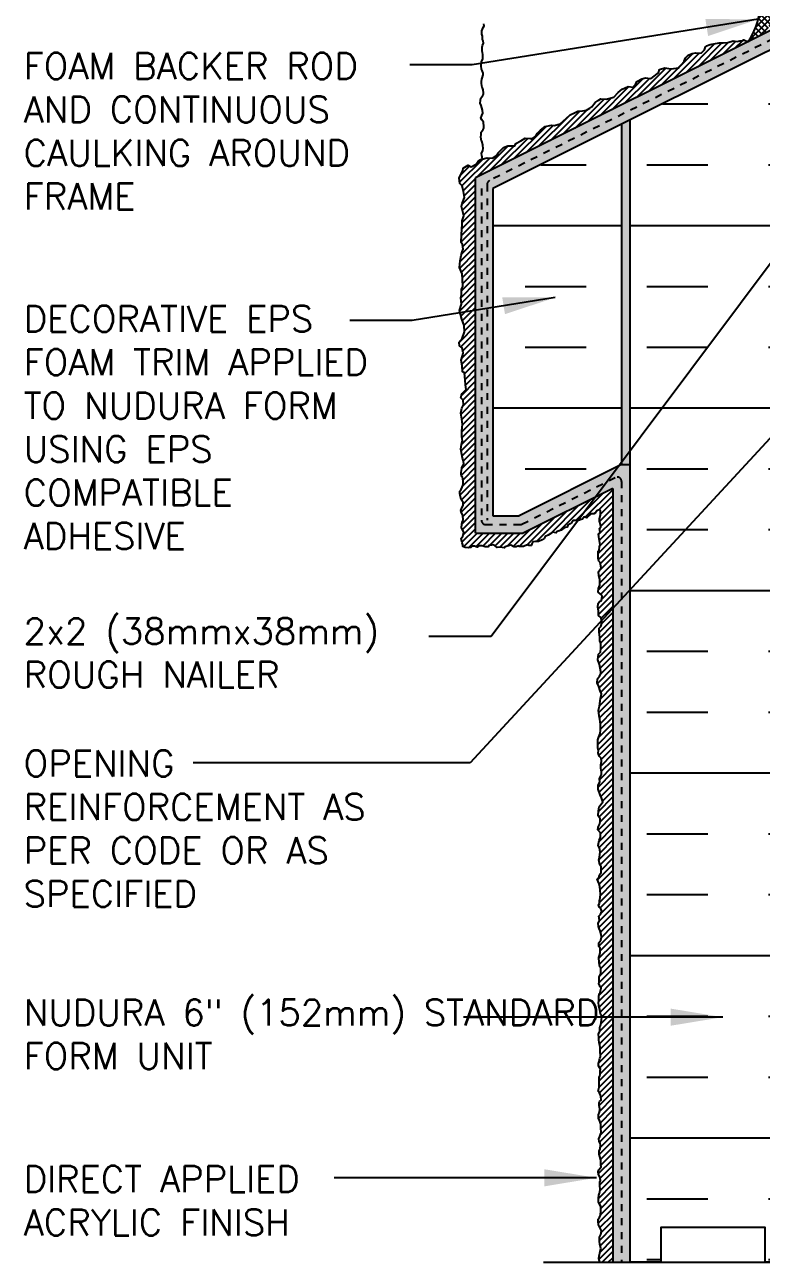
# Model space of a CAD drawing. Header units: inches. Extents: x 2793.9 to 2824.6, y 334.8 to 385.5.
# Drawn here: x 2793.93 to 2804.52, y 357.75 to 375.56 of the extents above; entities that cross this region are included whole.
import ezdxf

# ---------------------------------------------------------------- set-up
doc = ezdxf.new("R2010")
doc.units = ezdxf.units.IN
doc.header["$LTSCALE"] = 0.5
doc.header["$MEASUREMENT"] = 0
doc.linetypes.add('DASHED2', pattern=[0.375, 0.25, -0.125])
for name, color, linetype in [('HATCH', 12, 'CONTINUOUS'), ('LINE50', 5, 'CONTINUOUS'), ('LINE9', 9, 'CONTINUOUS'), ('TEXT', 4, 'CONTINUOUS')]:
    doc.layers.add(name, color=color, linetype=linetype)
doc.styles.add('DIM', font='romans.shx', dxfattribs={"width": 0.7})
doc.styles.get("Standard").update_dxf_attribs({"font": 'romans.shx'})
doc.dimstyles.new('ext_12', dxfattribs={"dimscale": 12, "dimtxt": 0.09375, "dimasz": 0.09375, "dimexe": 0.09375, "dimexo": 0.0625, "dimgap": 0.0625, "dimtad": 1, "dimdec": 1, "dimzin": 3, "dimdsep": 46, "dimlunit": 4, "dimtxsty": 'DIM', "dimcen": 0.09, "dimdle": 0.09375, "dimclrt": 4, "dimadec": 0, "dimazin": 0, "dimtfac": 1, "dimtdec": 1, "dimtmove": 2, "dimatfit": 3, "dimfxl": 1, "dimfrac": 2, "dimtolj": 1, "dimtzin": 0, "dimarcsym": 0})
pattern_1 = [(0, (85.12762333892897, -147.0838724820486), (0, 2.625), []), (0, (85.12762333892897, -146.2088724820486), (0, 2.625), [0.875, -0.875]), (0, (85.12762333892897, -145.3338724820486), (0, 2.625), [0.875, -0.875])]

msp = doc.modelspace()

# ---------------------------------------------------------------- hatches: boundary and pattern name
at = {"layer": 'HATCH'}
h = msp.add_hatch(dxfattribs=at)
h.set_pattern_fill('ANSI37', color=256, scale=0.5)
h.set_pattern_definition([(45, (85.12762333892897, -147.0838724820486), (-0.04419417382415922, 0.04419417382415922), []), (135, (85.12762333892897, -147.0838724820486), (-0.04419417382415922, -0.04419417382415922), [])])
edge = h.paths.add_edge_path()
edge.add_ellipse((2804.831366506643, 375.813981567679), major_axis=(0.2280940251927188, 0.06169655003302232), ratio=0.6811287563632663, start_angle=70.67539716155972, end_angle=280.6034856221446, ccw=False)
edge.add_line((2804.867191639753, 375.981006341248), (2804.515626248241, 375.981006341248))
edge.add_arc((2803.405880383376, 375.9171861864066), 1.111579460384658, -32.753816658798996, 3.291386322241692, ccw=False)
edge.add_line((2804.340722016535, 375.3157878012562), (2804.668698167197, 375.4797758765872))
edge.add_arc((2804.654083533675, 375.5074071219743), 0.03125817068615812, 117.8751214006042, 297.87512140134095, ccw=False)
edge.add_line((2804.639468900152, 375.5350383673615), (2804.914644061206, 375.6726259478886))
h.paths.add_polyline_path([(2804.612132536623, 375.7297247772898), (2804.612242990609, 375.7295326608443), (2804.608366911827, 375.7376490604323)])
h = msp.add_hatch(dxfattribs=at)
h.set_pattern_fill('AR-SAND', color=256, scale=0.05)
h.set_pattern_definition([(37.50000000000001, (85.12762333892897, -147.0838724820486), (-0.003149667905480408, 0.09634118845065794), [0, -0.07600000000000001, 0, -0.085, 0, -0.08125]), (7.499999999999999, (85.12762333892897, -147.0838724820486), (0.08848883526338636, 0.141107303261487), [0, -0.041, 0, -0.0685, 0, -0.02625]), (327.5, (85.06612333892917, -147.0838724820486), (0.1557070930875748, 0.0002829526768482471), [0, -0.025, 0, -0.09000000000000001, 0, -0.1175]), (317.5, (85.06612333892917, -147.0838724820486), (0.1503063302286147, 0.04388377824671247), [0, -0.0125, 0, -0.059, 0, -0.0675])])
h.paths.add_polyline_path([(2802.640659898565, 369.2280177533563), (2802.51566245313, 369.2280177533563), (2801.040657164291, 368.4905151089368), (2800.665657164291, 368.4905151089368), (2800.665657164291, 373.1987468779463), (2802.640659898565, 374.1862482450832), (2805.265659898565, 375.4987482450832), (2805.390659898564, 375.4829871003), (2805.390659898564, 375.6716107857665), (2805.052367985557, 375.6716107857669), (2800.415657164291, 373.3532553751338), (2800.415657164291, 368.2405151089368), (2801.099674158665, 368.2405151089368), (2802.390662633067, 368.8860093461374), (2802.390662633067, 357.7532429870645), (2802.640659898565, 357.7532429870645)])
h.paths.add_polyline_path([(2802.640659898565, 374.1862482450832), (2802.515657164291, 374.1237468779465), (2802.51566245313, 369.2280177533563), (2802.640659898565, 369.2280177533563)], flags=17)
h = msp.add_hatch(dxfattribs=at)
h.set_pattern_fill('INSUL', color=256, scale=7)
h.set_pattern_definition(pattern_1)
h.paths.add_polyline_path([(2805.265659898565, 375.4987482450832), (2802.640659898565, 374.1862482450832), (2802.640659898565, 357.7532429870645), (2803.078159898565, 357.7532429870645), (2803.078159898565, 358.2532429870645), (2804.578159898565, 358.2532429870645), (2804.578159898565, 357.7532429870645), (2805.265659898565, 357.7532429870645)])
h.paths.add_polyline_path([(2813.890659898564, 374.1079871003004), (2811.265659898564, 374.1079871003004), (2811.265659898565, 357.7532429870645), (2811.953159898565, 357.7532429870645), (2811.953159898565, 358.2532429870645), (2813.453159898565, 358.2532429870645), (2813.453159898565, 357.7532429870645), (2813.890659898565, 357.7532429870645)])
h = msp.add_hatch(dxfattribs=at)
h.set_pattern_fill('ANSI31', color=256, scale=0.5)
h.set_pattern_definition([(45, (85.12762333892897, -147.0838724820486), (-0.04419417382415922, 0.04419417382415922), [])])
h.paths.add_polyline_path([(2803.97511694726, 375.2952186183173), (2803.919697335383, 375.2950636249301), (2803.788415312118, 375.2723615712778), (2803.737991018203, 375.2512907369196), (2803.721543103542, 375.237833866605), (2803.70958036128, 375.1974618779419), (2803.66690596032, 375.1547899709725), (2803.636311132773, 375.1451285329364), (2803.582480162112, 375.1541002390526), (2803.528649876211, 375.1406426798784), (2803.471828562365, 375.11970961742), (2803.435941020338, 375.0823279678424), (2803.416502762491, 375.0329849619226), (2803.389586934782, 374.9970988263173), (2803.340242506039, 374.9462609952844), (2803.337252162853, 374.9342989500827), (2803.222114021188, 374.922336904881), (2803.136882050419, 374.9357937751957), (2803.062117307938, 374.9118703736518), (2803.047164222491, 374.864022192845), (2802.966418793639, 374.8027171417235), (2802.931158490989, 374.7827953250097), (2802.860879605667, 374.7917670311259), (2802.805553805794, 374.7768146468387), (2802.736770434445, 374.7409285112336), (2802.720321835024, 374.706537889601), (2802.679949120598, 374.657194883681), (2802.612660578463, 374.6676614149102), (2802.52593377848, 374.6317752793051), (2802.466122121448, 374.5809367594128), (2802.390659898565, 374.5036809371829), (2802.390659898565, 374.5128778731216), (2802.292667836723, 374.4837462615454), (2802.216407580271, 374.4882321146036), (2802.17824115981, 374.4653447577463), (2802.137868445384, 374.4369348142849), (2802.118429502778, 374.414506237854), (2802.092485184484, 374.3755915852332), (2802.057122331773, 374.3546960118455), (2802.012263075429, 374.3262867572433), (2801.955442446343, 374.3173150511271), (2801.888153904207, 374.3113343729561), (2801.837313961491, 374.2889051076654), (2801.776006790487, 374.2619906781769), (2801.722175819827, 374.2111528471436), (2801.67582173427, 374.1677905193952), (2801.630963162685, 374.1304095586769), (2801.548721535102, 374.104989954301), (2801.509844334649, 374.1094758073592), (2801.418630992748, 374.0915330839863), (2801.349110820559, 374.0402323393699), (2801.304252248975, 373.9953751865083), (2801.277336421265, 373.9505180336465), (2801.213038907075, 373.9116415589557), (2801.208553049916, 373.9206132650719), (2801.127806936305, 373.9221080901849), (2801.067995279273, 373.8847271294668), (2800.994726050766, 373.8473461687487), (2800.979772965318, 373.8129548582566), (2800.879587909101, 373.8159458862016), (2800.816785908883, 373.7905262818257), (2800.788375251959, 373.760621513251), (2800.742021166403, 373.7112785073313), (2800.71361050948, 373.6694116935552), (2800.659779538819, 373.6350210719226), (2800.582024453153, 373.6395069249805), (2800.490175654767, 373.617912557403), (2800.454288797499, 373.5954839809721), (2800.42288779739, 373.5521216532235), (2800.351113398096, 373.5132458673921), (2800.307749655725, 373.5341789298506), (2800.237470770404, 373.4923121160745), (2800.231490084032, 373.4534356413836), (2800.180649456558, 373.354749629544), (2800.188126341661, 373.2725108271046), (2800.225508712901, 373.2411105445575), (2800.241956627562, 373.1558814030326), (2800.255414199038, 373.0706522615075), (2800.221022855742, 372.9839282948695), (2800.215041484611, 372.9390711420077), (2800.227003542114, 372.8837467690572), (2800.24644248472, 372.8059938196758), (2800.225508712901, 372.7342222373251), (2800.224013198928, 372.693850248662), (2800.213638413124, 372.5344950030184), (2800.210648069938, 372.4223514320043), (2800.225601155385, 372.393941488543), (2800.237563212888, 372.3281505843632), (2800.224105641413, 372.2892747985321), (2800.209152555965, 372.2369407646671), (2800.192704641304, 372.1576929901727), (2800.1852277562, 372.0619973174186), (2800.224105641413, 371.9737771479485), (2800.228591498571, 371.8855576673379), (2800.233141723089, 371.7904179041997), (2800.213702780483, 371.7500459155364), (2800.215198294456, 371.6707981410419), (2800.20622589538, 371.6259409881803), (2800.215198294456, 371.5347304796247), (2800.18529212356, 371.4435206599286), (2800.219684151614, 371.3209105576854), (2800.251085151723, 371.2297007379892), (2800.255571008882, 371.1384902294338), (2800.22269846137, 371.0419879022062), (2800.182325746944, 370.9896538683412), (2800.186811604103, 370.9358250093634), (2800.221202947398, 370.9059202407888), (2800.23914706079, 370.8371389975235), (2800.227184318529, 370.7952721837474), (2800.209240889895, 370.7309761046807), (2800.221202947398, 370.6502328162138), (2800.227184318529, 370.5620133356032), (2800.257090489424, 370.547060951316), (2800.266062203741, 370.4423935724457), (2800.269052546927, 370.3751078431529), (2800.279519775217, 370.3078214250007), (2800.221255673852, 370.2516593988995), (2800.212955708256, 370.2282567751369), (2800.203621071592, 370.1882519485868), (2800.239199102486, 370.1574592401179), (2800.242189445671, 370.0886779968527), (2800.216769131934, 370.0408298160459), (2800.206302588404, 369.9675627197224), (2800.219760159879, 369.8823335781975), (2800.22574153101, 369.8045813176756), (2800.216769131934, 369.711875984007), (2800.216769131934, 369.6296371815675), (2800.227236360223, 369.5698269555591), (2800.213778788748, 369.5189891245262), (2800.201816731245, 369.4487123672885), (2800.207797417617, 369.4262837908576), (2800.225825756385, 369.318742490157), (2800.242060710952, 369.2786350235416), (2800.246114869431, 369.2137728975484), (2800.229693276036, 369.2074785927235), (2800.218233831745, 369.1797850631409), (2800.21632403849, 369.1702360927646), (2800.207728941703, 369.1129395150682), (2800.207728941703, 369.0919306780651), (2800.219189070752, 369.0575531447629), (2800.229693276036, 369.042274241073), (2800.234468101553, 369.0212654040698), (2800.241381429928, 368.9538697628824), (2800.221098864008, 368.9018977634888), (2800.206774387455, 368.8684749894525), (2800.190539432888, 368.8465113931835), (2800.190539432888, 368.811178411756), (2800.200089768682, 368.76247673403), (2800.20866774649, 368.7265286010698), (2800.225857255306, 368.6997905196127), (2800.238271938603, 368.6835561677975), (2800.235406906341, 368.6405844233849), (2800.219172636533, 368.6071616493485), (2800.201983127718, 368.5689637012644), (2800.214397811015, 368.5336307198371), (2800.234451667334, 368.5030729124572), (2800.236362145348, 368.4295426718055), (2800.223947462051, 368.3989841755662), (2800.216307604271, 368.3712913348432), (2800.215364690928, 368.3164670738892), (2800.229689167481, 368.2916385109635), (2800.24878915431, 368.2572602888018), (2800.231599645495, 368.1970994333084), (2800.209635311162, 368.1646314185376), (2800.22204999446, 368.1035151149189), (2800.234464677757, 368.075822274196), (2800.230644406488, 368.0481287446133), (2800.265023424118, 368.0357148075803), (2800.312771679294, 368.0299848742669), (2800.34906049018, 368.0366695668462), (2800.366249998995, 368.056722955724), (2800.400629016625, 368.056722955724), (2800.436917827511, 368.0423995001596), (2800.468432497638, 368.0614981297718), (2800.507585656027, 368.0614981297718), (2800.541010119409, 368.0490835038792), (2800.55628915021, 368.0462192260819), (2800.59830802562, 368.0462192260819), (2800.607857676655, 368.0634076483033), (2800.648921313058, 368.0672273742258), (2800.679779299166, 368.0720108145873), (2800.703653426753, 368.0548217035065), (2800.726572315334, 368.0357230738942), (2800.766681397489, 368.0385873516915), (2800.830664607232, 368.0290383813152), (2800.841168812515, 368.046227492396), (2800.871728243636, 368.0538669442409), (2800.921386292066, 368.0691458479306), (2800.968179992994, 368.0471822516616), (2800.998267625063, 368.0452527562048), (2801.035511674956, 368.0614871080198), (2801.048880912502, 368.0519374487839), (2801.106179503472, 368.0519374487839), (2801.124323566535, 368.060532348754), (2801.16061306218, 368.0729462857872), (2801.17971236425, 368.0624418672857), (2801.218866207398, 368.0643520746765), (2801.231560372592, 368.1172459786151), (2801.279984384879, 368.1216479635133), (2801.322957814537, 368.1235581709044), (2801.374831058802, 368.1475291037538), (2801.403480011908, 368.1675824926318), (2801.418759727468, 368.1933658148231), (2801.459823363871, 368.2143746518265), (2801.49802265277, 368.2372930073612), (2801.521896780358, 368.2583018443644), (2801.576329654307, 368.2449324592061), (2801.587789783357, 368.2659412962095), (2801.646042928575, 368.2831304072903), (2801.700816127819, 368.3215260580506), (2801.731375558939, 368.3301209580208), (2801.742835003229, 368.355904280212), (2801.774348988597, 368.3750029098245), (2801.800133594199, 368.3941015394367), (2801.821142689525, 368.4237045875506), (2801.897540582566, 368.4256147949417), (2801.95808688054, 368.4523566155036), (2801.97709863906, 368.4772172600184), (2802.015297243201, 368.4609829082034), (2802.035351784279, 368.4877209896607), (2802.074505627426, 368.5201890044312), (2802.115569263829, 368.5182794858998), (2802.141353184673, 368.5335583895895), (2802.16140772575, 368.5650716450945), (2802.201516807905, 368.5822600673158), (2802.210111219933, 368.5641161969692), (2802.213930806444, 368.5001356155532), (2802.196741982388, 368.4504784897018), (2802.197696536636, 368.4122812304771), (2802.212976252195, 368.3683540379392), (2802.219660870968, 368.3311115379803), (2802.19578674338, 368.3072377343204), (2802.206291633423, 368.2585360565942), (2802.18432729909, 368.2317972862776), (2802.189102124607, 368.1907350603962), (2802.206291633423, 368.0751871457377), (2802.19578674338, 368.044629338358), (2802.192946362447, 367.9980672582361), (2802.177667331646, 367.9827876656867), (2802.179577124902, 367.9369509546171), (2802.178621885895, 367.8777448583893), (2802.189126775937, 367.8385921510395), (2802.206316284752, 367.8214030399587), (2802.219685522298, 367.7440530733844), (2802.183396711412, 367.686756495688), (2802.189126775937, 367.6313701253827), (2802.202496013482, 367.5788487217341), (2802.200586220227, 367.4938586144552), (2802.181486918157, 367.4470671441198), (2802.180526201077, 367.3930522930772), (2802.225291375321, 367.3575494995359), (2802.23686886828, 367.336711163506), (2802.227319217245, 367.2746401006215), (2802.196760470884, 367.2584057488065), (2802.180526201077, 367.2316676673494), (2802.172886343296, 367.1762812970438), (2802.18339054858, 367.1266241711925), (2802.184345787587, 367.0578684157286), (2802.215859772955, 367.0292201268804), (2802.230184249508, 366.969059271387), (2802.224430670339, 366.9073614050606), (2802.191061220521, 366.873991838496), (2802.193926252784, 366.8195609163157), (2802.200610871556, 366.7479401941954), (2802.203475903819, 366.6915990646243), (2802.214935348109, 366.6543558758059), (2802.214935348109, 366.5865555684674), (2802.213980109102, 366.5292589907712), (2802.183421362741, 366.4996559426571), (2802.172362502551, 366.421001965051), (2802.195772363439, 366.3535295548342), (2802.223480148482, 366.2264019683641), (2802.199880233549, 366.1859472601928), (2802.168208753577, 366.1460140750304), (2802.165454652297, 366.0868038456457), (2802.188864513184, 366.0344780780948), (2802.209519588032, 365.9725137884326), (2802.224667145077, 365.9312042619912), (2802.210896638672, 365.8623548216354), (2802.197126132268, 365.753572884977), (2802.183356310622, 365.6943626555923), (2802.194372030987, 365.6144969741271), (2802.20263433483, 365.567679327131), (2802.213650739954, 365.4891913646642), (2802.213650739954, 365.4079493419198), (2802.208142537392, 365.3583776346462), (2802.188864513184, 365.3101829575113), (2802.17647105742, 365.2702504612085), (2802.173716956139, 365.2248098443512), (2802.173706684752, 365.1551082847951), (2802.181968303836, 365.1124217282151), (2802.179214887314, 365.0807507238848), (2802.187476506398, 365.0504567496934), (2802.197115860881, 365.0298019864725), (2802.220525721768, 365.0063931629744), (2802.22603392433, 364.9554451144217), (2802.215017519206, 364.9072504372868), (2802.216394569847, 364.859055760152), (2802.228011877902, 364.77967490941), (2802.199944600909, 364.7110666962433), (2802.202698017431, 364.6614949889698), (2802.179288841302, 364.6188084323896), (2802.179288841302, 364.5568441427275), (2802.206829169352, 364.4783561802605), (2802.227484928958, 364.4342925935417), (2802.246763637925, 364.3764587054361), (2802.191682297066, 364.3062322349418), (2802.183419993223, 364.247022005557), (2802.176534740021, 364.1740414747853), (2802.205452118711, 364.1341089784825), (2802.209583270633, 364.0914224219023), (2802.198578506414, 364.0494040590364), (2802.176545696167, 364.0136026531496), (2802.175168645527, 363.9722924378486), (2802.210971962179, 363.9309829114072), (2802.2137253787, 363.8690186217449), (2802.191693253212, 363.8222009747488), (2802.176545696167, 363.7478441026979), (2802.198578506414, 363.7092879476743), (2802.206840810257, 363.6555858388442), (2802.199955557055, 363.5826053080726), (2802.190316202572, 363.5426728117697), (2802.202709658336, 363.4696922809981), (2802.221987682543, 363.4407753369453), (2802.222039039479, 363.3622226216855), (2802.197697221395, 363.3268186877297), (2802.18663356789, 363.2903077565589), (2802.165611462141, 363.2626479810919), (2802.193271623041, 363.1973709660986), (2802.202123504508, 363.1531151875795), (2802.206549102862, 363.1044341756383), (2802.213187158012, 363.0502216219193), (2802.205442532083, 362.9949020709853), (2802.196591335376, 362.9561785231035), (2802.196589281099, 362.9135966731672), (2802.184419056815, 362.8903628199819), (2802.197695851877, 362.8549581971667), (2802.235926884857, 362.8167283271575), (2802.214292359272, 362.7575961732842), (2802.187738084391, 362.7321490145283), (2802.194376824301, 362.708915161343), (2802.197695851877, 362.666871999535), (2802.181099344481, 362.6325743739347), (2802.182205915259, 362.5849996703491), (2802.194376824301, 362.5540209698154), (2802.207653619362, 362.5230415804223), (2802.219814941776, 362.4672694487975), (2802.226452996927, 362.4318648259821), (2802.215389343422, 362.3876090474631), (2802.188835068541, 362.3477791912257), (2802.188835068541, 362.2946729458623), (2802.20985717429, 362.272544712173), (2802.206537461956, 362.2116936194613), (2802.196579694471, 362.1685441492978), (2802.188835068541, 362.1386717571198), (2802.193260666895, 362.0656505836376), (2802.202111863602, 362.0025861853554), (2802.218708370998, 361.990416104585), (2802.218708370998, 361.9007989280507), (2802.191047525338, 361.8598620745983), (2802.193939429857, 361.7944203205892), (2802.186689033381, 361.7617939697292), (2802.208049301042, 361.7141445461075), (2802.219882048172, 361.6954106463804), (2802.206604568352, 361.6400910954464), (2802.206604568352, 361.6290273230315), (2802.193327773291, 361.613537628335), (2802.190008745716, 361.5770266971642), (2802.188902174938, 361.5482606133417), (2802.187795604159, 361.5117503710304), (2802.182263435027, 361.4896221373411), (2802.190008745716, 361.4442600504664), (2802.20107239922, 361.3911538051031), (2802.20771113913, 361.3513239488656), (2802.217668906616, 361.3137067093393), (2802.231151980588, 361.2912352932183), (2802.222094504969, 361.2019612991158), (2802.215456449819, 361.1698762902267), (2802.209924280687, 361.152173978819), (2802.204392111555, 361.1267268200632), (2802.204392111555, 361.0825458566818), (2802.185582462603, 361.0348970268179), (2802.190008745716, 360.9873223232321), (2802.187795604159, 360.9519177004169), (2802.191114631735, 360.9143004608906), (2802.203285540777, 360.8811091436459), (2802.20771113913, 360.8390659818379), (2802.205556202101, 360.7982662114258), (2802.208875229677, 360.7683938192477), (2802.217026258705, 360.7227501880964), (2802.202236489767, 360.6876277984173), (2802.191172836262, 360.6433720198982), (2802.184534096352, 360.6123933193647), (2802.184534096352, 360.5780950049049), (2802.198917462191, 360.5548611517195), (2802.214407398808, 360.5327336068898), (2802.209981800455, 360.5050738314229), (2802.208875229677, 360.4729881336742), (2802.208875229677, 360.4541802027705), (2802.191684970755, 360.4083420887998), (2802.195598434615, 360.3877968794216), (2802.195598434615, 360.3324773284876), (2802.194491863837, 360.271626235776), (2802.181215068777, 360.2129870709159), (2802.213504138769, 360.1668617792878), (2802.221419087437, 360.0863017689122), (2802.198991416179, 360.0674165927085), (2802.195672388603, 360.0452883590193), (2802.191246790249, 360.0054585027819), (2802.205825296968, 359.9726572982705), (2802.198991416179, 359.9125217123215), (2802.183501479562, 359.8726918560841), (2802.18460805034, 359.826223460854), (2802.203417699292, 359.7819683711944), (2802.216694494353, 359.7410322066015), (2802.217801065131, 359.6934575030157), (2802.220013521928, 359.6171167156076), (2802.213450790283, 359.5934406146238), (2802.202387136778, 359.5613556057346), (2802.189109656958, 359.5281635996304), (2802.191322798515, 359.4883337433931), (2802.216882767073, 359.4499955260353), (2802.205706164354, 359.3843331805178), (2802.192429369293, 359.3489285577025), (2802.193535255312, 359.3079923931096), (2802.203493022797, 359.2725877702944), (2802.21566393184, 359.2228004499976), (2802.217877073396, 359.1475659709449), (2802.223472925128, 359.1249658684987), (2802.186960882761, 359.0818163983352), (2802.180322142851, 359.0530503145126), (2802.181428713629, 359.0176463805569), (2802.201344248601, 358.9844543744527), (2802.213607737065, 358.9371561121087), (2802.202450819379, 358.9036883536224), (2802.202450819379, 358.8572199583922), (2802.207982988511, 358.7996877907471), (2802.201358628543, 358.7661499771744), (2802.199145486986, 358.7451280518407), (2802.189187719501, 358.7174689652332), (2802.18254966435, 358.6743194950697), (2802.183655550369, 358.6212132497063), (2802.201358628543, 358.5802763962539), (2802.21684856516, 358.5537236180018), (2802.215741994382, 358.4928718364307), (2802.212422966807, 358.4320207437191), (2802.198039600967, 358.3966161209037), (2802.17704762462, 358.3751299042677), (2802.17704762462, 358.3452575120895), (2802.182579108993, 358.2921505778667), (2802.208027497855, 358.2456828714961), (2802.22572989127, 358.2069586347546), (2802.215772123785, 358.1516397726802), (2802.196963159592, 358.1118099164427), (2802.19806904561, 358.0520644432272), (2802.202495328723, 358.0144472037007), (2802.215772123785, 357.9491708775669), (2802.209133383874, 357.9082340241145), (2802.19143099046, 357.8429576979807), (2802.190324419681, 357.8075530751655), (2802.203162633067, 357.7532429870645), (2802.390662633067, 357.7532429870645), (2802.390662633067, 368.8860093461374), (2801.099674158666, 368.2405151089368), (2800.415657164291, 368.2405151089368), (2800.415657164291, 373.3532553751338), (2804.340722016535, 375.3157878012562), (2804.304027307343, 375.322811574413), (2804.275837142865, 375.3369063286236), (2804.247647663147, 375.3238958392644), (2804.217289551214, 375.324980104116), (2804.179341568921, 375.3173902501549), (2804.120793292511, 375.324980104116), (2804.042729380471, 375.3000427013893)])
h = msp.add_hatch(dxfattribs=at)
h.set_pattern_fill('INSUL', color=256, scale=7)
h.set_pattern_definition(pattern_1)
h.paths.add_polyline_path([(2802.515657164291, 374.1237468779465), (2800.665657164291, 373.1987468779463), (2800.665657164291, 368.4905151089368), (2801.040657164291, 368.4905151089368), (2802.51566245313, 369.2280177533563)])

# ---------------------------------------------------------------- linework, layer by layer
msp.add_lwpolyline([(2800.514034370384, 373.6235219271935), (2800.506380744925, 373.6738954662485), (2800.503367110034, 373.7020195874715), (2800.519437716526, 373.745209193642), (2800.523455594534, 373.7763467762392), (2800.5214471083, 373.8215450530053), (2800.510398622933, 373.86774812055), (2800.503367110034, 373.8818106366424), (2800.493323773323, 373.9430801000964), (2800.494328016441, 373.9742167717318), (2800.496336502675, 374.0113803661156), (2800.527473472542, 374.0475391697209), (2800.533499836784, 374.0676276976), (2800.534504079901, 374.0937422372656), (2800.528477715659, 374.1550117007197), (2800.507384988042, 374.1861483723551), (2800.489305895316, 374.2132677027994), (2800.50534571347, 374.2518651509326), (2800.518403590611, 374.2850104931637), (2800.51538995572, 374.3251875489218), (2800.494297228103, 374.3924830241624), (2800.481240256502, 374.4296466185463), (2800.48525813451, 374.4658054221516), (2800.490280255635, 374.4999555551611), (2800.519407833728, 374.5401326109193), (2800.530456319095, 374.5562028866455), (2800.530456319095, 374.5742827439288), (2800.527442684205, 374.6174723500994), (2800.516394198838, 374.6476051419179), (2800.510367834595, 374.655640735262), (2800.501351379485, 374.7126223018936), (2800.501351379485, 374.7417503029335), (2800.505369257493, 374.7748956451645), (2800.509387135501, 374.7889572502951), (2800.527466228227, 374.8371698993971), (2800.527466228227, 374.8612757684673), (2800.508381986845, 374.8984393628511), (2800.499342893251, 374.9165183091728), (2800.498338650134, 374.9637261674962), (2800.497333501477, 374.9918502887192), (2800.503360771259, 375.0270043015457), (2800.522444107102, 375.0601505547385), (2800.521439863985, 375.0872698851829), (2800.520435620868, 375.1284508207578), (2800.514409256626, 375.1585836125764), (2800.509387135501, 375.1746538883026), (2800.508381986845, 375.2319060105655), (2800.514409256626, 375.2570157594525), (2800.528470471344, 375.2901620126453), (2800.525457741993, 375.3253160254718), (2800.515413499743, 375.3433958827553), (2800.515413499743, 375.3825681477347), (2800.514355829805, 375.3930387417598), (2800.504312493095, 375.4191532814256), (2800.506320979329, 375.469374601123), (2800.523395828938, 375.5145728778891), (2800.541474921665, 375.5416922083335), (2800.533440071188, 375.5698163295565)], dxfattribs=at)
msp.add_arc((2803.405880383376, 375.9171861864065), 1.111579460384705, 327.2461833411994, 3.291386322247246, dxfattribs=at)
at = {"layer": 'LINE50', "linetype": 'DASHED2', "ltscale": 0.5}
for p, q in [((2805.237709048847, 375.624527068818), (2800.616873014572, 373.3141090516807)), ((2800.498990564291, 373.1987468779463), (2800.498990564291, 368.4280151089368)), ((2800.582323864291, 373.2582073522432), (2800.582323864291, 368.4280151089368)), ((2801.083362262603, 368.3721134094993), (2802.425210416097, 369.0430374862462)), ((2802.515661265816, 368.9871357868087), (2802.515661265816, 357.7532429870644)), ((2800.561490564291, 368.3655151089368), (2801.055411412884, 368.3655151089368))]:
    msp.add_line(p, q, dxfattribs=at)
at = {"layer": 'LINE50'}
msp.add_line((2802.640659898565, 357.7532429870645), (2802.640659898565, 374.1862482450832), dxfattribs=at)
for points in [[(2805.265659898565, 375.4987482450832), (2802.640659898565, 374.1862482450832)], [(2805.265659898565, 357.7532429870645), (2804.578159898565, 357.7532429870645), (2804.578159898565, 358.2532429870645), (2803.078159898565, 358.2532429870645), (2803.078159898565, 357.7532429870645), (2802.640659898565, 357.7532429870645)]]:
    msp.add_lwpolyline(points, dxfattribs=at)
at = {"layer": 'LINE50', "linetype": 'DASHED2', "ltscale": 0.5}
for centre, radius, start, end in [((2800.644823864291, 373.2582073522432), 0.06250000000003604, 116.5650511770663, 180), ((2802.453161265816, 368.9871357868087), 0.06250000000003604, 0, 116.5650511770663), ((2800.561490564291, 368.4280151089368), 0.0625, 180, 270), ((2801.055411412884, 368.4280151089368), 0.0625, 270, 296.5650511770663)]:
    msp.add_arc(centre, radius, start, end, dxfattribs=at)
at = {"layer": 'LINE9'}
for p, q in [((2802.640659898565, 374.1862482450832), (2800.665657164291, 373.1987468779463)), ((2802.515657164291, 374.1237468779465), (2802.51566245313, 369.2280177533563)), ((2800.415657164291, 368.2405151089368), (2800.415657164291, 373.3532553751338)), ((2800.665657164291, 373.1987468779463), (2800.665657164291, 368.4905151089368)), ((2802.51566245313, 369.2280177533563), (2802.640659898565, 369.2280177533563)), ((2802.390662633067, 368.8860093461374), (2802.390662633067, 357.7532429870644)), ((2800.665657164291, 368.4905151089368), (2801.040657164291, 368.4905151089368)), ((2800.415657164291, 368.2405151089368), (2801.099674158666, 368.2405151089368)), ((2801.390659898565, 357.7532429870645), (2807.390659898565, 357.7532429870645))]:
    msp.add_line(p, q, dxfattribs=at)
for points in [[(2805.052367985557, 375.6716107857669), (2800.415657164291, 373.3532553751338)], [(2802.203162633067, 357.7532429870645), (2802.190324419681, 357.8075530751655), (2802.19143099046, 357.8429576979807), (2802.209133383874, 357.9082340241145), (2802.215772123785, 357.9491708775669), (2802.202495328723, 358.0144472037007), (2802.19806904561, 358.0520644432272), (2802.196963159592, 358.1118099164427), (2802.215772123785, 358.1516397726802), (2802.22572989127, 358.2069586347546), (2802.208027497855, 358.2456828714961), (2802.182579108993, 358.2921505778667), (2802.17704762462, 358.3452575120895), (2802.17704762462, 358.3751299042677), (2802.198039600967, 358.3966161209037), (2802.212422966807, 358.4320207437191), (2802.215741994382, 358.4928718364307), (2802.21684856516, 358.5537236180018), (2802.201358628543, 358.5802763962539), (2802.183655550369, 358.6212132497063), (2802.18254966435, 358.6743194950697), (2802.189187719501, 358.7174689652332), (2802.199145486986, 358.7451280518407), (2802.201358628543, 358.7661499771744), (2802.207982988511, 358.7996877907471), (2802.202450819379, 358.8572199583922), (2802.202450819379, 358.9036883536224), (2802.210196130067, 358.9269222068077), (2802.209089559289, 358.9545819822746), (2802.201344248601, 358.9844543744527), (2802.181428713629, 359.0176463805569), (2802.180322142851, 359.0530503145126), (2802.186960882761, 359.0818163983352), (2802.223472925128, 359.1249658684987), (2802.217877073396, 359.1475659709449), (2802.21566393184, 359.2228004499976), (2802.203493022797, 359.2725877702944), (2802.193535255312, 359.3079923931096), (2802.192429369293, 359.3489285577025), (2802.205706164354, 359.3843331805178), (2802.214557361061, 359.4363338063852), (2802.206812735132, 359.4650998902077), (2802.191322798515, 359.4883337433931), (2802.189109656958, 359.5281635996304), (2802.202387136778, 359.5613556057346), (2802.213450790283, 359.5934406146238), (2802.220013521928, 359.6171167156076), (2802.217801065131, 359.6934575030157), (2802.216694494353, 359.7410322066015), (2802.203417699292, 359.7819683711944), (2802.18460805034, 359.826223460854), (2802.183501479562, 359.8726918560841), (2802.198991416179, 359.9125217123215), (2802.204523585311, 359.9612027242628), (2802.200097986957, 359.9855435746632), (2802.191246790249, 360.0054585027819), (2802.195672388603, 360.0452883590193), (2802.198991416179, 360.0674165927085), (2802.220013521928, 360.0851182152567), (2802.220013521928, 360.1006079099532), (2802.214407398808, 360.1576682088415), (2802.196705005394, 360.1908595260862), (2802.181215068777, 360.2129870709159), (2802.194491863837, 360.271626235776), (2802.195598434615, 360.3324773284876), (2802.195598434615, 360.3877968794216), (2802.191172836262, 360.411030732607), (2802.202236489767, 360.4364778913628), (2802.208875229677, 360.4541802027705), (2802.208875229677, 360.4729881336742), (2802.209981800455, 360.5050738314229), (2802.214407398808, 360.5327336068898), (2802.198917462191, 360.5548611517195), (2802.184534096352, 360.5780950049049), (2802.184534096352, 360.6123933193647), (2802.191172836262, 360.6433720198982), (2802.202236489767, 360.6876277984173), (2802.211088371233, 360.7086490348916), (2802.214407398808, 360.7374151187141), (2802.208875229677, 360.7683938192477), (2802.205556202101, 360.7982662114258), (2802.20771113913, 360.8390659818379), (2802.203285540777, 360.8811091436459), (2802.191114631735, 360.9143004608906), (2802.187795604159, 360.9519177004169), (2802.190008745716, 360.9873223232321), (2802.185582462603, 361.0348970268179), (2802.202178969998, 361.0769394997664), (2802.204392111555, 361.094641811174), (2802.204392111555, 361.1267268200632), (2802.209924280687, 361.152173978819), (2802.215456449819, 361.1698762902267), (2802.222094504969, 361.2019612991158), (2802.229839815658, 361.2783020865241), (2802.227626674101, 361.2971107062872), (2802.217668906616, 361.3137067093393), (2802.20771113913, 361.3513239488656), (2802.20107239922, 361.3911538051031), (2802.190008745716, 361.4442600504664), (2802.182263435027, 361.4896221373411), (2802.187795604159, 361.5117503710304), (2802.188902174938, 361.5482606133417), (2802.190008745716, 361.5770266971642), (2802.193327773291, 361.613537628335), (2802.206604568352, 361.6290273230315), (2802.206604568352, 361.6400910954464), (2802.219882048172, 361.6954106463804), (2802.206604568352, 361.7164318828547), (2802.20107239922, 361.7297082719807), (2802.186689033381, 361.7617939697292), (2802.191114631735, 361.781708897848), (2802.193327773291, 361.8082616760999), (2802.191047525338, 361.8598620745983), (2802.218708370998, 361.9007989280507), (2802.218708370998, 361.990416104585), (2802.202111863602, 362.0025861853554), (2802.193260666895, 362.0656505836376), (2802.188835068541, 362.1386717571198), (2802.196579694471, 362.1685441492978), (2802.206537461956, 362.2116936194613), (2802.20985717429, 362.272544712173), (2802.188835068541, 362.2946729458623), (2802.188835068541, 362.3477791912257), (2802.215389343422, 362.3876090474631), (2802.226452996927, 362.4318648259821), (2802.219814941776, 362.4672694487975), (2802.207653619362, 362.5230415804223), (2802.194376824301, 362.5540209698154), (2802.182205915259, 362.5849996703491), (2802.181099344481, 362.6325743739347), (2802.197695851877, 362.666871999535), (2802.194376824301, 362.708915161343), (2802.187738084391, 362.7321490145283), (2802.214292359272, 362.7575961732842), (2802.230888866668, 362.8029582601587), (2802.224250126758, 362.8284047300552), (2802.197695851877, 362.8549581971667), (2802.184419056815, 362.8903628199819), (2802.196589281099, 362.9135966731672), (2802.196591335376, 362.9561785231035), (2802.205442532083, 362.9949020709853), (2802.213187158012, 363.0502216219193), (2802.206549102862, 363.1044341756383), (2802.202123504508, 363.1531151875795), (2802.193271623041, 363.1973709660986), (2802.165611462141, 363.2626479810919), (2802.18663356789, 363.2903077565589), (2802.197697221395, 363.3268186877297), (2802.222039039479, 363.3622226216855), (2802.221987682543, 363.4407753369453), (2802.202709658336, 363.4696922809981), (2802.190316202572, 363.5426728117697), (2802.199955557055, 363.5826053080726), (2802.206840810257, 363.6555858388442), (2802.198578506414, 363.7092879476743), (2802.176545696167, 363.7478441026979), (2802.191693253212, 363.8222009747488), (2802.2137253787, 363.8690186217449), (2802.210971962179, 363.9309829114072), (2802.175168645527, 363.9722924378486), (2802.176545696167, 364.0136026531496), (2802.198578506414, 364.0494040590364), (2802.209583270633, 364.0914224219023), (2802.205452118711, 364.1341089784825), (2802.176534740021, 364.1740414747853), (2802.183419993223, 364.247022005557), (2802.191682297066, 364.3062322349418), (2802.246763637925, 364.3764587054361), (2802.227484928958, 364.4342925935417), (2802.206829169352, 364.4783561802605), (2802.179288841302, 364.5568441427275), (2802.179288841302, 364.6188084323896), (2802.202698017431, 364.6614949889698), (2802.199944600909, 364.7110666962433), (2802.224730827677, 364.7716546446264), (2802.22465687369, 364.8025995910445), (2802.216394569847, 364.859055760152), (2802.215017519206, 364.9072504372868), (2802.22603392433, 364.9554451144217), (2802.220525721768, 365.0063931629744), (2802.197115860881, 365.0298019864725), (2802.187476506398, 365.0504567496934), (2802.179214887314, 365.0807507238848), (2802.181968303836, 365.1124217282151), (2802.173706684752, 365.1551082847951), (2802.173716956139, 365.2248098443512), (2802.17647105742, 365.2702504612085), (2802.188864513184, 365.3101829575113), (2802.208142537392, 365.3583776346462), (2802.213650739954, 365.4079493419198), (2802.213650739954, 365.4644055110274), (2802.213650739954, 365.4891913646642), (2802.20263433483, 365.567679327131), (2802.194372030987, 365.6144969741271), (2802.183356310622, 365.6943626555923), (2802.197126132268, 365.753572884977), (2802.210896638672, 365.8623548216354), (2802.224667145077, 365.9312042619912), (2802.209519588032, 365.9725137884326), (2802.188864513184, 366.0344780780948), (2802.165454652297, 366.0868038456457), (2802.168208753577, 366.1460140750304), (2802.199880233549, 366.1859472601928), (2802.219158942515, 366.2189946058021), (2802.219181539567, 366.2461246483143), (2802.195772363439, 366.3535295548342), (2802.172362502551, 366.421001965051), (2802.183421362741, 366.4996559426571), (2802.213980109102, 366.5292589907712), (2802.214935348109, 366.5865555684674), (2802.214935348109, 366.6543558758059), (2802.203475903819, 366.6915990646243), (2802.200610871556, 366.7479401941954), (2802.193926252784, 366.8195609163157), (2802.191061220521, 366.873991838496), (2802.216845141365, 366.8997758495469), (2802.2263947924, 366.9284234495357), (2802.230184249508, 366.969059271387), (2802.215859772955, 367.0292201268804), (2802.184345787587, 367.0578684157286), (2802.18339054858, 367.1266241711925), (2802.172886343296, 367.1762812970438), (2802.180526201077, 367.2316676673494), (2802.196760470884, 367.2584057488065), (2802.227319217245, 367.2746401006215), (2802.23686886828, 367.336711163506), (2802.227319217245, 367.3538995857274), (2802.208219915175, 367.3710886968082), (2802.180526201077, 367.3930522930772), (2802.181486918157, 367.4470671441198), (2802.200586220227, 367.4938586144552), (2802.202496013482, 367.5788487217341), (2802.189126775937, 367.6313701253827), (2802.183396711412, 367.686756495688), (2802.219685522298, 367.7440530733844), (2802.206316284752, 367.8214030399587), (2802.189126775937, 367.8385921510395), (2802.178621885895, 367.8777448583893), (2802.179577124902, 367.9369509546171), (2802.177667331646, 367.9827876656867), (2802.192946362447, 367.9980672582361), (2802.19578674338, 368.044629338358), (2802.206291633423, 368.0751871457377), (2802.189102124607, 368.1907350603962), (2802.18432729909, 368.2317972862776), (2802.206291633423, 368.2585360565942), (2802.19578674338, 368.3072377343204), (2802.219660870968, 368.3311115379803), (2802.212976252195, 368.3683540379392), (2802.197696536636, 368.4122812304771), (2802.196741982388, 368.4504784897018), (2802.213930806444, 368.5001356155532), (2802.210111219933, 368.5641161969692), (2802.201516807905, 368.5822600673158), (2802.16140772575, 368.5650716450945), (2802.141353184673, 368.5335583895895), (2802.115569263829, 368.5182794858998), (2802.074505627426, 368.5201890044312), (2802.035351784279, 368.4877209896607), (2802.015297243201, 368.4609829082034), (2801.97709863906, 368.4772172600184), (2801.952269272465, 368.4447492452479), (2801.932214731387, 368.4409295193253), (2801.897540582566, 368.4256147949417), (2801.821142689525, 368.4237045875506), (2801.800133594199, 368.3941015394367), (2801.774348988597, 368.3750029098245), (2801.742835003229, 368.355904280212), (2801.731375558939, 368.3301209580208), (2801.700816127819, 368.3215260580506), (2801.646042928575, 368.2831304072903), (2801.587789783357, 368.2659412962095), (2801.576329654307, 368.2449324592061), (2801.521896780358, 368.2583018443644), (2801.49802265277, 368.2372930073612), (2801.459823363871, 368.2143746518265), (2801.418759727468, 368.1933658148231), (2801.403480011908, 368.1675824926318), (2801.374831058802, 368.1475291037538), (2801.322957814537, 368.1235581709044), (2801.279984384879, 368.1216479635133), (2801.237965509468, 368.117828237591), (2801.224595587164, 368.0882251894769), (2801.218866207398, 368.0643520746765), (2801.17971236425, 368.0624418672857), (2801.16061306218, 368.0729462857872), (2801.124323566535, 368.060532348754), (2801.106179503472, 368.0519374487839), (2801.048880912502, 368.0519374487839), (2801.035511674956, 368.0614871080198), (2800.998267625063, 368.0452527562048), (2800.968179992994, 368.0471822516616), (2800.921386292066, 368.0691458479306), (2800.871728243636, 368.0538669442409), (2800.841168812515, 368.046227492396), (2800.830664607232, 368.0290383813152), (2800.766681397489, 368.0385873516915), (2800.726572315334, 368.0357230738942), (2800.703653426753, 368.0548217035065), (2800.679779299166, 368.0720108145873), (2800.648921313058, 368.0672273742258), (2800.607857676655, 368.0634076483033), (2800.59830802562, 368.0462192260819), (2800.55628915021, 368.0462192260819), (2800.541010119409, 368.0490835038792), (2800.507585656027, 368.0614981297718), (2800.468432497638, 368.0614981297718), (2800.436917827511, 368.0423995001596), (2800.400629016625, 368.056722955724), (2800.366249998995, 368.056722955724), (2800.34906049018, 368.0366695668462), (2800.312771679294, 368.0299848742669), (2800.265023424118, 368.0357148075803), (2800.230644406488, 368.0481287446133), (2800.234464677757, 368.075822274196), (2800.22204999446, 368.1035151149189), (2800.209635311162, 368.1646314185376), (2800.231599645495, 368.1970994333084), (2800.24878915431, 368.2572602888018), (2800.229689167481, 368.2916385109635), (2800.215364690928, 368.3164670738892), (2800.216307604271, 368.3712913348432), (2800.223947462051, 368.3989841755662), (2800.236362145348, 368.4295426718055), (2800.234451667334, 368.5030729124572), (2800.214397811015, 368.5336307198371), (2800.201983127718, 368.5689637012644), (2800.219172636533, 368.6071616493485), (2800.235406906341, 368.6405844233849), (2800.238271938603, 368.6835561677975), (2800.225857255306, 368.6997905196127), (2800.20866774649, 368.7265286010698), (2800.200089768682, 368.76247673403), (2800.190539432888, 368.811178411756), (2800.190539432888, 368.8465113931835), (2800.206774387455, 368.8684749894525), (2800.221098864008, 368.9018977634888), (2800.236378579567, 368.9410504708386), (2800.238288372823, 368.9840229041109), (2800.234468101553, 369.0212654040698), (2800.229693276036, 369.042274241073), (2800.219189070752, 369.0575531447629), (2800.207728941703, 369.0919306780651), (2800.207728941703, 369.1129395150682), (2800.21632403849, 369.1702360927646), (2800.218233831745, 369.1797850631409), (2800.229693276036, 369.2074785927235), (2800.233465614165, 369.2089245088119), (2800.244925743214, 369.2327976236126), (2800.242060710952, 369.2786350235416), (2800.225825756385, 369.318742490157), (2800.207797417617, 369.4262837908576), (2800.201816731245, 369.4487123672885), (2800.213778788748, 369.5189891245262), (2800.227236360223, 369.5698269555591), (2800.216769131934, 369.6296371815675), (2800.216769131934, 369.711875984007), (2800.22574153101, 369.8045813176756), (2800.219760159879, 369.8823335781975), (2800.206302588404, 369.9675627197224), (2800.216769131934, 370.0408298160459), (2800.242189445671, 370.0886779968527), (2800.239199102486, 370.1574592401179), (2800.203621071592, 370.1882519485868), (2800.212955708256, 370.2282567751369), (2800.221255673852, 370.2516593988995), (2800.279519775217, 370.3078214250007), (2800.269052546927, 370.3751078431529), (2800.266062203741, 370.4423935724457), (2800.257090489424, 370.547060951316), (2800.227184318529, 370.5620133356032), (2800.221202947398, 370.6502328162138), (2800.209240889895, 370.7309761046807), (2800.227184318529, 370.7952721837474), (2800.23914706079, 370.8371389975235), (2800.221202947398, 370.9059202407888), (2800.186811604103, 370.9358250093634), (2800.182325746944, 370.9896538683412), (2800.22269846137, 371.0419879022062), (2800.255571008882, 371.1384902294338), (2800.251085151723, 371.2297007379892), (2800.219684151614, 371.3209105576854), (2800.18529212356, 371.4435206599286), (2800.215198294456, 371.5347304796247), (2800.20622589538, 371.6259409881803), (2800.215198294456, 371.6707981410419), (2800.213702780483, 371.7500459155364), (2800.233141723089, 371.7904179041997), (2800.228591498571, 371.885557667338), (2800.224105641413, 371.9737771479485), (2800.1852277562, 372.0619973174186), (2800.192704641304, 372.1576929901727), (2800.209152555965, 372.2369407646671), (2800.224105641413, 372.2892747985321), (2800.237563212888, 372.3281505843632), (2800.225601155385, 372.393941488543), (2800.210648069938, 372.4223514320043), (2800.213638413124, 372.5344950030184), (2800.224013198928, 372.693850248662), (2800.225508712901, 372.7342222373251), (2800.24644248472, 372.8059938196758), (2800.227003542114, 372.8837467690572), (2800.215041484611, 372.9390711420077), (2800.221022855742, 372.9839282948695), (2800.255414199038, 373.0706522615075), (2800.241956627562, 373.1558814030326), (2800.225508712901, 373.2411105445575), (2800.188126341661, 373.2725108271046), (2800.180649456558, 373.354749629544), (2800.231490084032, 373.4534356413836), (2800.237470770404, 373.4923121160745), (2800.307749655725, 373.5341789298506), (2800.351113398096, 373.5132458673921), (2800.42288779739, 373.5521216532235), (2800.454288797499, 373.5954839809721), (2800.490175654767, 373.617912557403), (2800.582024453153, 373.6395069249805), (2800.659779538819, 373.6350210719226), (2800.71361050948, 373.6694116935552), (2800.742021166403, 373.7112785073313), (2800.78837525196, 373.7606215132511), (2800.816785908883, 373.7905262818257), (2800.879587909101, 373.8159458862016), (2800.979772965318, 373.8129548582566), (2800.994726050766, 373.8473461687487), (2801.067995279273, 373.8847271294668), (2801.127806936305, 373.9221080901849), (2801.208553049916, 373.9206132650719), (2801.213038907075, 373.9116415589557), (2801.277336421265, 373.9505180336465), (2801.304252248975, 373.9953751865083), (2801.349110820559, 374.0402323393699), (2801.418630992748, 374.0915330839863), (2801.509844334649, 374.1094758073592), (2801.548721535102, 374.104989954301), (2801.630963162685, 374.1304095586769), (2801.67582173427, 374.1677905193952), (2801.722175819827, 374.2111528471438), (2801.776006790487, 374.2619906781769), (2801.837313961491, 374.2889051076658), (2801.888153904207, 374.3113343729561), (2801.955442446343, 374.3173150511271), (2802.012263075429, 374.3262867572433), (2802.057122331773, 374.3546960118455), (2802.090018845855, 374.3741342491907), (2802.10347641733, 374.3920776614231), (2802.118429502778, 374.414506237854), (2802.137868445384, 374.4369348142849), (2802.17824115981, 374.4653447577463), (2802.216407580271, 374.4882321146036), (2802.292667836723, 374.4837462615454), (2802.403319436471, 374.5166413692056), (2802.466122121448, 374.5809367594128), (2802.52593377848, 374.6317752793051), (2802.612660578463, 374.6676614149102), (2802.679949120598, 374.657194883681), (2802.720321835024, 374.706537889601), (2802.736770434445, 374.7409285112336), (2802.805553805794, 374.7768146468387), (2802.860879605667, 374.7917670311259), (2802.931158490989, 374.7827953250097), (2802.966418793639, 374.8027171417235), (2803.047164222491, 374.864022192845), (2803.062117307938, 374.9118703736518), (2803.136882050419, 374.9357937751957), (2803.222114021188, 374.922336904881), (2803.337252162853, 374.9342989500827), (2803.340242506039, 374.9462609952844), (2803.389586934782, 374.9970988263173), (2803.416502762491, 375.0329849619226), (2803.435941020338, 375.0823279678424), (2803.471828562365, 375.11970961742), (2803.528649876211, 375.1406426798784), (2803.582480162112, 375.1541002390526), (2803.636311132773, 375.1451285329364), (2803.664721789696, 375.1541002390526), (2803.685655561515, 375.173538476398), (2803.70958036128, 375.1974618779419), (2803.721543103542, 375.237833866605), (2803.737991018203, 375.2512907369197), (2803.788415312118, 375.2723615712779), (2803.919697335383, 375.2950636249301), (2803.97511694726, 375.2952186183173), (2804.042729380471, 375.3000427013893), (2804.120793292511, 375.324980104116), (2804.179341568921, 375.317390250155), (2804.217289551215, 375.324980104116), (2804.247647663146, 375.3238958392645), (2804.275837142865, 375.3369063286237), (2804.304027307344, 375.3228115744129), (2804.340722016536, 375.3157878012565)], [(2802.51566245313, 369.2280177533563), (2801.040657164291, 368.4905151089368)], [(2802.390662633067, 368.8860093461374), (2801.099674158665, 368.2405151089367)]]:
    msp.add_lwpolyline(points, dxfattribs=at)

# ---------------------------------------------------------------- texts
at = {"layer": 'TEXT', "char_height": 0.375, "attachment_point": 4}
for s, insert, width in [('FOAM BACKER ROD AND CONTINUOUS CAULKING AROUND FRAME', (2793.916878434004, 374.0251200656052), 5.752787569047086), ('DECORATIVE EPS FOAM TRIM APPLIED TO NUDURA FORM USING EPS COMPATIBLE ADHESIVE', (2793.916878434004, 369.7639999111236), 5.752787569047086), ('2x2 (38mmx38mm) ROUGH NAILER', (2793.916878434004, 366.5193469383149), 5.752787569047086), ('OPENING REINFORCEMENT AS PER CODE OR AS SPECIFIED', (2793.916878434004, 363.991337027363), 5.752787569047086), ('NUDURA 6" (152mm) STANDARD FORM UNIT ', (2793.916878434004, 361.0328829945627), 9.233419807672817), ('DIRECT APPLIED ACRYLIC FINISH', (2793.916878434004, 358.6387249278169), 5.28167501434018)]:
    msp.add_mtext(s, dxfattribs=dict(at, insert=insert, width=width))

# ---------------------------------------------------------------- leaders
at = {"layer": 'TEXT'}
for points in [[(2807.066472955734, 375.300526790152), (2800.351492000129, 379.518335533775), (2799.454929844311, 379.518335533775)], [(2804.4809215155, 375.6345283349452), (2800.366153996399, 374.9775674592529), (2799.469591840581, 374.9775674592529)], [(2806.140659898564, 374.1079871003), (2800.638952629951, 366.7562548546304), (2799.742390474133, 366.7562548546304)], [(2807.406156934599, 372.5954524067699), (2800.339338000877, 364.9402048909213), (2796.356780138165, 364.9402048909213)], [(2801.559607246965, 371.631725280072), (2799.502223487415, 371.3032448422258), (2798.605661331597, 371.3032448422258)], [(2803.971037625201, 361.2789993988666), (2801.141272072817, 361.2789993988666), (2800.244709916999, 361.2789993988666)], [(2802.153170197984, 358.9680590190544), (2799.281008757191, 358.9680590190544), (2798.384446601373, 358.9680590190544)]]:
    msp.add_leader(points, dimstyle='ext_12', override={"dimasz": 0.0625, "dimgap": 0.0625, "dimtad": 0}, dxfattribs=at)

doc.saveas('drawing.dxf')
